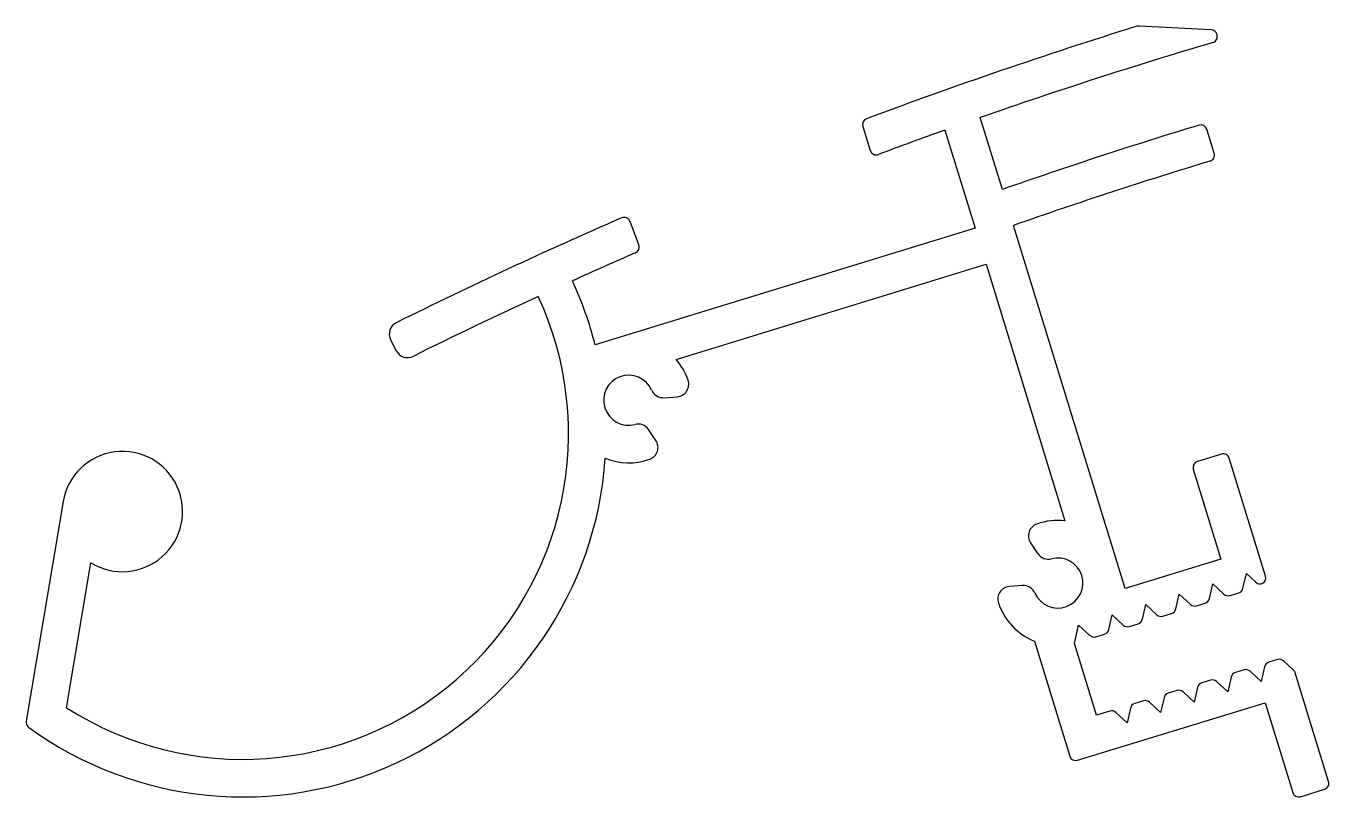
# Model space of a CAD drawing. Extents: x 2.1 to 54.1, y 2 to 32.7.
import ezdxf

# ---------------------------------------------------------------- set-up
doc = ezdxf.new("R2010")
doc.units = 0
doc.layers.get('0').update_dxf_attribs({"linetype": 'CONTINUOUS'})

msp = doc.modelspace()

# ---------------------------------------------------------------- linework, layer by layer
for p, q in [((49.395, 32.584), (46.516, 32.731)), ((49.629, 32.385), (49.622, 32.408)), ((35.498, 28.723), (35.792, 27.766)), ((41.065, 26.208), (40.183, 29.078)), ((49.514, 27.653), (49.22, 28.609)), ((38.768, 28.576), (39.973, 24.657)), ((39.973, 24.657), (24.819, 20.001)), ((26.56, 23.996), (26.209, 24.933)), ((45.959, 10.281), (41.506, 24.773)), ((28.053, 19.425), (40.413, 23.223)), ((40.413, 23.223), (43.56, 12.983)), ((16.66, 20.212), (16.887, 19.767)), ((27.567, 17.897), (28.088, 17.934)), ((27.242, 16.192), (26.949, 16.625)), ((49.803, 15.647), (48.847, 15.353)), ((51.563, 10.77), (50.115, 15.481)), ((48.681, 15.041), (49.783, 11.456)), ((3.595, 13.75), (2.119, 4.984)), ((42.192, 12.103), (42.484, 11.67)), ((49.783, 11.456), (45.959, 10.281)), ((3.731, 5.522), (4.705, 11.308)), ((41.866, 10.398), (41.345, 10.361)), ((49.323, 9.876), (49.459, 10.467)), ((49.459, 10.467), (49.903, 10.054)), ((50.661, 10.288), (50.797, 10.878)), ((50.797, 10.878), (51.175, 10.527)), ((47.985, 9.465), (48.121, 10.056)), ((48.121, 10.056), (48.564, 9.643)), ((50.146, 9.999), (50.491, 10.105)), ((46.647, 9.054), (46.782, 9.645)), ((46.782, 9.645), (47.226, 9.232)), ((48.808, 9.587), (49.153, 9.693)), ((45.308, 8.643), (45.444, 9.234)), ((45.444, 9.234), (45.888, 8.821)), ((46.132, 8.765), (46.476, 8.871)), ((47.47, 9.176), (47.815, 9.282)), ((43.938, 8.091), (44.106, 8.822)), ((44.106, 8.822), (44.55, 8.41)), ((44.793, 8.354), (45.138, 8.46)), ((42.341, 8.18), (43.752, 3.588)), ((44.819, 5.223), (43.938, 8.091)), ((52.042, 7.442), (51.697, 7.336)), ((52.68, 7.019), (52.285, 7.387)), ((50.703, 7.031), (50.358, 6.925)), ((51.391, 6.563), (50.947, 6.975)), ((51.526, 7.153), (51.391, 6.563)), ((54.08, 2.577), (52.749, 6.91)), ((48.85, 6.331), (48.714, 5.74)), ((49.365, 6.62), (49.02, 6.514)), ((50.053, 6.151), (49.609, 6.564)), ((50.188, 6.742), (50.053, 6.151)), ((44.065, 3.422), (51.545, 5.721)), ((46.689, 5.798), (46.344, 5.692)), ((47.376, 5.329), (46.932, 5.742)), ((47.512, 5.92), (47.376, 5.329)), ((48.027, 6.209), (47.682, 6.103)), ((48.714, 5.74), (48.27, 6.153)), ((51.545, 5.721), (52.646, 2.136)), ((45.35, 5.386), (44.819, 5.223)), ((46.038, 4.918), (45.594, 5.331)), ((46.173, 5.509), (46.038, 4.918)), ((52.959, 1.971), (53.915, 2.264))]:
    msp.add_line(p, q)
for centre, radius, start, end in [((105.772, -158.273), 200, 107.26034, 110.52487), ((46.503, 32.481), 0.25, 87.0806, 107.2603), ((49.383, 32.334), 0.25, 17.0806, 87.0806), ((49.39, 32.312), 0.25, 286.4802, 17.0806), ((105.772, -158.273), 198.5, 106.48021, 109.2943), ((35.737, 28.797), 0.25, 110.5249, 197.0817), ((105.772, -158.273), 195.5, 106.90951, 109.32828), ((48.981, 28.535), 0.25, 17.0806, 106.9095), ((105.772, -158.273), 198.5, 109.72765, 110.54222), ((36.031, 27.839), 0.25, 197.0817, 290.5422), ((49.275, 27.579), 0.25, 286.9086, 17.0806), ((105.772, -158.273), 194, 106.90863, 109.34567), ((105.772, -158.273), 200, 113.54608, 116.388), ((25.974, 24.845), 0.25, 20.5797, 113.5461), ((26.326, 23.908), 0.25, 293.561, 20.5797), ((105.772, -158.273), 198.5, 113.56102, 114.35532), ((10.758, 16.46), 14.5, 14.1356, 24.886), ((10.758, 16.46), 13, 237.2801, 24.9222), ((105.772, -158.273), 198.5, 114.78829, 116.38619), ((17.105, 20.44), 0.5, 116.388, 207.106), ((17.332, 19.995), 0.5, 207.106, 296.3862), ((26.156, 17.796), 2.5, 18.5581, 40.6588), ((26.156, 17.796), 1, 23.5518, 284.6094), ((27.532, 18.396), 0.5, 203.5518, 274.0806), ((28.052, 18.433), 0.5, 274.0806, 18.5581), ((26.535, 16.345), 0.5, 34.0806, 104.6094), ((26.827, 15.912), 0.5, 289.6031, 34.0806), ((5.962, 13.352), 2.4, 238.4223, 170.4466), ((49.876, 15.408), 0.25, 17.0806, 107.0806), ((10.758, 16.46), 14.5, 233.92, 356.1125), ((26.156, 17.796), 2.5, 248.1159, 289.6031), ((48.92, 15.114), 0.25, 107.0806, 197.0806), ((43.277, 10.499), 2.5, 83.5024, 109.6031), ((42.606, 12.383), 0.5, 109.6031, 214.0806), ((43.277, 10.499), 1, 203.5518, 104.6094), ((42.899, 11.95), 0.5, 214.0806, 284.6094), ((41.902, 9.899), 0.5, 23.5518, 94.0806), ((51.336, 10.701), 0.237, 227.0805, 17.0806), ((41.381, 9.862), 0.5, 94.0806, 198.5581), ((49.08, 9.932), 0.25, 287.0806, 347.0805), ((50.073, 10.238), 0.25, 227.0805, 287.0806), ((50.418, 10.344), 0.25, 287.0806, 347.0805), ((43.277, 10.499), 2.5, 198.5581, 248.0216), ((47.741, 9.521), 0.25, 287.0805, 347.0805), ((48.735, 9.826), 0.25, 227.0802, 287.0806), ((46.403, 9.11), 0.25, 287.0805, 347.0805), ((47.396, 9.415), 0.25, 227.0805, 287.0805), ((44.72, 8.593), 0.25, 227.0805, 287.0805), ((45.065, 8.699), 0.25, 287.0805, 347.0805), ((46.058, 9.004), 0.25, 227.0805, 287.0805), ((51.77, 7.098), 0.25, 107.0806, 167.0805), ((52.115, 7.204), 0.25, 47.0805, 107.0806), ((50.432, 6.686), 0.25, 107.0806, 167.0805), ((50.777, 6.792), 0.25, 47.0805, 107.0806), ((52.51, 6.836), 0.25, 17.0807, 47.0805), ((49.094, 6.275), 0.25, 107.0806, 167.0805), ((49.438, 6.381), 0.25, 47.0805, 107.0806), ((46.762, 5.559), 0.25, 47.0805, 107.0806), ((47.755, 5.864), 0.25, 107.0806, 167.0805), ((48.1, 5.97), 0.25, 47.0805, 107.0806), ((45.424, 5.147), 0.25, 47.0805, 107.0806), ((46.417, 5.453), 0.25, 107.0806, 167.0805), ((2.366, 4.943), 0.25, 170.4466, 233.92), ((43.991, 3.661), 0.25, 197.0806, 287.0806), ((52.885, 2.21), 0.25, 197.0806, 287.0806), ((53.841, 2.503), 0.25, 287.0806, 17.0807)]:
    msp.add_arc(centre, radius, start, end)

doc.saveas('drawing.dxf')
